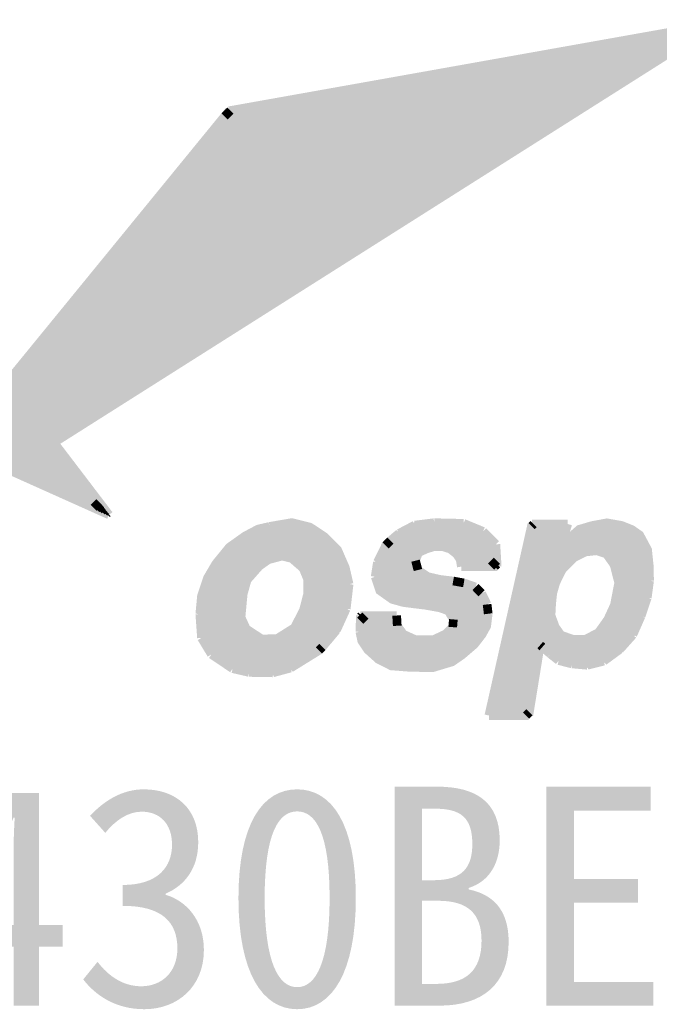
# Model space of a CAD drawing. Header units: inches. Extents: x 240 to 1407, y -538 to -118.
# Drawn here: x 1002.029 to 1005.095, y -374.928 to -370.183 of the extents above; entities that cross this region are included whole.
import ezdxf

# ---------------------------------------------------------------- set-up
doc = ezdxf.new("R2010")
doc.units = ezdxf.units.IN
doc.header["$LTSCALE"] = 1.209999999999997
doc.header["$MEASUREMENT"] = 0
doc.layers.add('FPC', color=40, linetype='CONTINUOUS', lineweight=20)
doc.layers.add('PCB1_GTO', color=1, linetype='CONTINUOUS')
doc.styles.add('宋体', font='')
doc.styles.get('宋体').set_extended_font_data('SimSun')

msp = doc.modelspace()

# ---------------------------------------------------------------- linework, layer by layer
at = {"layer": 'PCB1_GTO', "const_width": 0.04158441707859278}
for points in [[(1002.193052241773, -372.2108835922812), (1005.363240277753, -370.2040196240571)], [(1003.032641622589, -370.6194479506883), (1005.363240277753, -370.2040196240571)], [(1005.016010395151, -370.4237932683239), (1005.208130402054, -370.2316732614325)], [(1005.066119617739, -370.3919811892604), (1005.230378065195, -370.2275148197089)], [(1004.414907646279, -370.8042906845829), (1004.939702989818, -370.2794953410688)], [(1004.465016868867, -370.7724786055331), (1004.962158575042, -370.2755448214382)], [(1004.515126091443, -370.7408744485518), (1004.984406238171, -370.2713863797174)], [(1004.565235314018, -370.7090623694774), (1005.006861823395, -370.2674358601005)], [(1004.615344536593, -370.6774582124961), (1005.029317408619, -370.2634853404823)], [(1004.665245837098, -370.6456461334354), (1005.05156507176, -370.2595348208409)], [(1004.715355059674, -370.6140419764513), (1005.074020656984, -370.2555843012513)], [(1004.765464282249, -370.5822298974029), (1005.096268320113, -370.2514258595386)], [(1004.815573504837, -370.5506257404216), (1005.118515983253, -370.2474753398972)], [(1004.865682727412, -370.5188136613459), (1005.140971568477, -370.2435248203035)], [(1004.91579195, -370.4872095043659), (1005.163427153701, -370.2395743006649)], [(1004.965901172575, -370.4553974252902), (1005.18567481683, -370.2356237810262)], [(1003.863914119996, -371.1529760217934), (1004.693731162794, -370.3233669010772)], [(1003.914023342571, -371.1213718648121), (1004.715978825935, -370.3194163814467)], [(1003.964132565146, -371.089559785761), (1004.738434411147, -370.3152579397477)], [(1004.014241787734, -371.0579556287824), (1004.760889996372, -370.3113074201322)], [(1004.06435101031, -371.0261435497053), (1004.783137659512, -370.3073569004908)], [(1004.114460232885, -370.9945393927131), (1004.805593244736, -370.3034063808862)], [(1004.164569455472, -370.9627273136633), (1004.827840907876, -370.2994558612584)], [(1004.214470755965, -370.931123156682), (1004.8502964931, -370.2952974195348)], [(1004.264787900637, -370.8993110776308), (1004.872752078312, -370.2913468999193)], [(1004.314689201128, -370.8677069206386), (1004.894999741454, -370.2873963803025)], [(1004.364798423704, -370.8358948415628), (1004.917455326677, -370.2834458606733)], [(1003.263019293207, -371.5334734380538), (1004.425303750546, -370.3711889807244)], [(1003.3129205937, -371.5018692810848), (1004.447759335771, -370.367238461083)], [(1003.363029816275, -371.4700572020213), (1004.470006998911, -370.363080019384)], [(1003.413139038862, -371.438453045055), (1004.492462584135, -370.3591294997685)], [(1003.463248261438, -371.4066409659793), (1004.514710247264, -370.3551789801407)], [(1003.513357484013, -371.3750368089994), (1004.537165832488, -370.3512284605129)], [(1003.563466706601, -371.3432247299236), (1004.559413495629, -370.3472779408947)], [(1003.613575929176, -371.3116205729423), (1004.581869080853, -370.3433274212669)], [(1003.663685151764, -371.2798084938912), (1004.604324666076, -370.3391689795665)], [(1003.713586452256, -371.2482043369126), (1004.626572329205, -370.3352184599497)], [(1003.763903596915, -371.2163922578368), (1004.649027914429, -370.3312679403082)], [(1003.81380489742, -371.1847881008446), (1004.67127557757, -370.3273174206927)], [(1002.661708622251, -371.9141787764209), (1004.15687633831, -370.419011060362)], [(1002.712025766911, -371.8823666973452), (1004.179331923534, -370.4150605407206)], [(1002.761927067402, -371.8507625403652), (1004.201579586676, -370.4111100211051)], [(1002.812036289991, -371.8189504613127), (1004.2240351719, -370.406951579417)], [(1002.862145512566, -371.7873463043327), (1004.246282835029, -370.4030010597756)], [(1002.912254735141, -371.7555342252597), (1004.268738420252, -370.3990505401601)], [(1002.962363957729, -371.7239300682907), (1004.291194005476, -370.3951000205446)], [(1003.012473180305, -371.692117989215), (1004.313441668617, -370.3911495009032)], [(1003.062582402892, -371.6603059101515), (1004.335897253841, -370.3869910592014)], [(1003.112691625456, -371.6287017531852), (1004.35814491697, -370.3830405395886)], [(1003.162800848043, -371.5968896741068), (1004.380600502194, -370.3790900199581)], [(1003.212702148548, -371.5652855171296), (1004.402848165322, -370.3751395003426)], [(1002.002179767381, -372.3533102207751), (1003.888656848158, -370.4668331400092)], [(1002.014863014588, -372.3589241170696), (1003.910904511287, -370.4628826203705)], [(1002.027546261793, -372.3645380133628), (1003.933360096511, -370.458932100755)], [(1002.211141463201, -372.199447877573), (1003.955607759651, -370.4547736590533)], [(1002.26125068579, -372.1678437205958), (1003.978063344876, -370.4508231394119)], [(1002.311151986282, -372.1360316415433), (1004.000311008005, -370.4468726197977)], [(1002.361261208858, -372.1044274845511), (1004.022766593229, -370.4429221001795)], [(1002.411370431433, -372.0726154054753), (1004.045222178452, -370.4389715805503)], [(1002.461479654021, -372.0410112484954), (1004.067469841581, -370.4350210609348)], [(1002.511588876596, -372.0091991694456), (1004.089925426805, -370.4308626192358)], [(1002.561698099172, -371.9775950124643), (1004.112173089946, -370.4269120995944)], [(1002.611807321748, -371.9457829334131), (1004.13462867517, -370.4229615799775)], [(1001.459711046591, -372.6751736089648), (1003.62022943591, -370.5146552196482)], [(1001.509820269167, -372.6433615298905), (1003.642477099051, -370.5107047000177)], [(1001.559929491755, -372.6117573729092), (1003.664932684275, -370.5067541803899)], [(1001.61003871433, -372.5799452938348), (1003.687180347404, -370.5028036607717)], [(1001.660147936918, -372.5483411368671), (1003.709635932628, -370.4986452190618)], [(1001.710257159481, -372.5165290578037), (1003.732091517852, -370.4946946994463)], [(1001.760366382069, -372.4849249008374), (1003.754339180993, -370.4907441798294)], [(1001.810267682573, -372.4531128217603), (1003.776794766217, -370.486793660188)], [(1001.860376905149, -372.421508664779), (1003.799042429345, -370.4828431405725)], [(1001.910486127725, -372.3896965857032), (1003.821498014569, -370.4788926209542)], [(1001.9605953503, -372.3580924287369), (1003.84374567771, -370.4747341792443)], [(1001.989496520174, -372.3474884023738), (1003.866201262934, -370.4707836596261)], [(1001.25948207836, -372.8020060810393), (1003.53061501711, -370.5306652202196)], [(1001.28755155989, -372.7552236118193), (1003.508367353969, -370.5346157398379)], [(1001.309383378853, -372.770194001965), (1003.553070602334, -370.5267147006041)], [(1001.359492601428, -372.7385898449959), (1003.575526187546, -370.5225562588792)], [(1001.369680783625, -372.654797244574), (1003.485911768745, -370.5385662594657)], [(1001.409601824016, -372.7067777659339), (1003.597773850686, -370.5186057392637)], [(1001.451810007347, -372.5543708773383), (1003.463664105604, -370.5425167790702)], [(1001.533939231068, -372.4539445100943), (1003.44120852038, -370.5466752207802)], [(1001.615860532719, -372.3535181428586), (1003.418960857251, -370.5506257404216)], [(1001.697573912287, -372.2167054106579), (1003.351802023663, -370.5624772992954)], [(1001.697989756453, -372.2530917756133), (1003.396505272028, -370.5545762600398)], [(1001.710257159481, -372.2223193069538), (1003.374049686803, -370.558526779654)], [(1001.684890665081, -372.2110915143633), (1003.329346438439, -370.5666357409821)], [(1002.026090807199, -371.8513863066253), (1003.30709877531, -370.5705862606004)], [(1002.108220030933, -371.75095993938), (1003.284643190086, -370.574536780239)], [(1002.190349254656, -371.650533572147), (1003.262395526946, -370.5784872998559)], [(1002.272270556306, -371.5501072048867), (1003.239939941721, -370.5824378194741)], [(1002.354399780028, -371.4496808376414), (1003.217484356497, -370.5863883391156)], [(1002.436529003774, -371.3492544703975), (1003.195236693368, -370.5905467808146)], [(1002.518450305413, -371.2488281031618), (1003.172781108145, -370.5944973004301)], [(1002.600579529135, -371.1484017359151), (1003.150533445015, -370.5984478200579)], [(1002.682500830786, -371.0479753686671), (1003.128077859791, -370.6023983396611)], [(1002.76463005452, -370.9475490014314), (1003.105830196651, -370.6063488592916)], [(1002.846759278254, -370.8471226341874), (1003.083374611427, -370.6102993789194)], [(1001.401700784771, -371.172104853649), (1001.970783532496, -371.9191689064772), (1003.032641622589, -370.6194479506883)], [(1002.928680579893, -370.7466962669421), (1003.061126948286, -370.614457820632)], [(1003.010809803615, -370.6462698997064), (1003.038671363075, -370.6184083402475)], [(1002.040229509011, -372.3703598317641), (1002.195963150961, -372.214626189805)], [(1002.193052241773, -372.2108835922812), (1002.456697446047, -372.5570738644568)], [(1002.052912756219, -372.3759737280832), (1002.203864190207, -372.2250222940696)], [(1002.065596003424, -372.3815876243887), (1002.211765229452, -372.2354183983505)], [(1002.078279250642, -372.3874094427886), (1002.219666268708, -372.2460224247)], [(1002.090962497849, -372.3930233390846), (1002.227775230037, -372.2564185289673)], [(1002.103645745055, -372.3986372353764), (1002.235676269282, -372.266814633247)], [(1002.116328992262, -372.4044590537777), (1002.243577308515, -372.2772107375116)], [(1002.129012239468, -372.4100729500859), (1002.25147834776, -372.2876068417816)], [(1002.141695486674, -372.4158947684871), (1002.259379387017, -372.2980029460599)], [(1002.154586655976, -372.421508664779), (1002.267488348345, -372.3086069724121)], [(1002.167269903194, -372.4271225610749), (1002.27538938759, -372.3190030766767)], [(1001.239105713993, -372.8148972503307), (1001.98221924718, -372.3443695711006), (1002.456697446047, -372.5570738644568)], [(1002.179745228305, -372.4329443794748), (1002.283290426823, -372.3293991809576)], [(1002.192428475523, -372.4385582757816), (1002.29119146608, -372.339795285225)], [(1002.205319644813, -372.4441721720871), (1002.299092505326, -372.3501913894909)], [(1002.217794969935, -372.4499939904761), (1002.307201466654, -372.3605874937705)], [(1002.230478217142, -372.455607886772), (1002.315102505898, -372.3711915201227)], [(1002.243161464349, -372.4612217830884), (1002.323003545143, -372.3815876243887)], [(1002.255844711555, -372.4670436014911), (1002.330904584388, -372.391983728667)], [(1002.268527958773, -372.4726574977843), (1002.338805623633, -372.4023798329343)], [(1002.281419128062, -372.4782713940775), (1002.346914584961, -372.4127759371893)], [(1002.294102375269, -372.4840932124665), (1002.354815624207, -372.4233799635511)], [(1002.306785622475, -372.4897071087856), (1002.362716663452, -372.4337760678089)], [(1002.319468869693, -372.4955289271841), (1002.370617702697, -372.4441721720871)], [(1002.332152116899, -372.5011428234801), (1002.378726664025, -372.4545682763545)], [(1002.344835364106, -372.5067567197746), (1002.386627703282, -372.4649643806218)], [(1002.357518611325, -372.5125785381745), (1002.394528742527, -372.4753604849)], [(1002.370201858531, -372.5181924344786), (1002.40242978176, -372.4859645112522)], [(1002.382885105737, -372.5238063307978), (1002.410538743089, -372.4963606155196)], [(1002.395568352942, -372.5296281491772), (1002.418439782346, -372.5067567197746)], [(1002.408251600149, -372.5352420454704), (1002.42634082159, -372.5171528240406)], [(1002.420934847355, -372.5408559417882), (1002.434241860835, -372.5275489283202)], [(1002.433618094574, -372.5466777601894), (1002.442350822151, -372.5379450325889)], [(1002.44630134178, -372.5522916564949), (1002.450251861409, -372.5485490589384)], [(1002.892710059118, -373.0431957001159), (1003.339950464801, -372.5957473723486)], [(1002.892917981201, -373.0246906344958), (1003.321237477123, -372.5963711385855)], [(1002.893957591629, -373.0602453111049), (1003.354712932863, -372.5994899698588)], [(1002.894789279974, -373.0043142701377), (1003.298989813982, -372.6001137361448)], [(1002.895205124141, -373.0775028441884), (1003.369475400925, -372.6032325674167)], [(1002.896660578735, -372.9841458278414), (1003.276950072923, -372.603856333655)], [(1003.226632928266, -372.6125890612555), (1003.333504880151, -372.5942919177422), (1003.420416311845, -372.6161237367053), (1003.490901898801, -372.6626982838309), (1003.552862680239, -372.7256986757073), (1003.589664889358, -372.8101150423798), (1003.607962032871, -372.8895412789987)], [(1003.734586582874, -372.8446301085494), (1003.979934643648, -372.599074125704)], [(1003.735834115386, -372.861679719563), (1004.000934774266, -372.5965790606691)], [(1003.737913336241, -372.8227982895876), (1003.958934513006, -372.6017771128225)], [(1003.740408401275, -372.8754025771844), (1004.021103216551, -372.5947077619078)], [(1003.741448011692, -372.8009664706245), (1003.937934382389, -372.6042721778438)], [(1003.744982687154, -372.8891254348303), (1004.03919243798, -372.5951236060626)], [(1003.749764895115, -372.9030562145475), (1004.057073737326, -372.5955394502665)], [(1003.754339180993, -372.9167790721702), (1004.07495503666, -372.5959552944199)], [(1003.922963992244, -372.6063513986981), (1004.015905164411, -372.5947077619078)], [(1003.959974123435, -372.729441273242), (1004.093044258101, -372.5963711385855)], [(1003.990746592082, -372.7171738702121), (1004.111133479518, -372.5967869827662)], [(1004.015905164411, -372.5947077619078), (1004.15687633831, -372.5978265931811)], [(1004.016736852756, -372.7094807530496), (1004.129014778864, -372.5972028269442)], [(1004.034618152102, -372.7098965972153), (1004.14689607821, -372.5976186711098)], [(1004.052707373532, -372.7101045193015), (1004.1626981567, -372.6001137361448)], [(1004.15687633831, -372.5978265931811), (1004.250649198824, -372.636500101073)], [(1004.278302836187, -373.519337275661), (1004.484769466973, -372.6009454244652)], [(1004.381224268456, -373.0617007656991), (1004.846969739734, -372.5957473723486)], [(1004.386422320584, -373.0379976479638), (1004.825761687009, -372.5988662036219)], [(1004.391828294805, -373.0142945302176), (1004.803098179714, -372.6030246453454)], [(1004.434452322315, -372.8246695883707), (1004.655889343259, -372.6032325674167)], [(1004.439858296525, -372.8009664706245), (1004.639879342673, -372.6009454244652)], [(1004.445056348665, -372.7772633528783), (1004.621374277079, -372.6009454244652)], [(1004.450462322888, -372.7533523130581), (1004.603077133554, -372.6009454244652)], [(1004.455868297099, -372.7298571174063), (1004.584572067958, -372.6009454244652)], [(1004.461066349239, -372.7059460775998), (1004.566274924446, -372.6009454244652)], [(1004.46647232345, -372.6822429598536), (1004.547769858851, -372.6009454244652)], [(1004.471878297684, -372.6585398421306), (1004.529472715338, -372.6009454244652)], [(1004.477076349811, -372.6348367243953), (1004.511175571826, -372.6009454244652)], [(1004.482482324034, -372.611133606649), (1004.492670506218, -372.6009454244652)], [(1004.484769466973, -372.6009454244652), (1004.656513109508, -372.6009454244652)], [(1004.623453497934, -372.7103124413728), (1004.681047915588, -372.6537576341564), (1004.71223622839, -372.6265198409604), (1004.773573243589, -372.6084306195306), (1004.844266752617, -372.5953315281707), (1004.914544417489, -372.6078068532937), (1004.964237795886, -372.6277673734833), (1005.001455849172, -372.6539655562659), (1005.03929766872, -372.7244511432089), (1005.047614552131, -372.8040853019086), (1005.048862084642, -372.8733233563301)], [(1004.623453497934, -372.7103124413728), (1004.656513109508, -372.6009454244652)], [(1004.711404540057, -372.7498176376192), (1004.862563896141, -372.5986582815383)], [(1004.744879995797, -372.7346393253818), (1004.878365974618, -372.6013612686418)], [(1004.765464282249, -372.7325601045248), (1004.893752208942, -372.6042721778438)], [(1002.892086292868, -373.033007517917), (1002.900195254197, -372.9463040083068), (1002.928680579893, -372.8604321870387), (1002.969641230712, -372.7909862105119), (1003.033681233018, -372.7123916622516), (1003.10978071628, -372.6583319200361), (1003.171741497717, -372.6254802305551), (1003.226632928266, -372.6125890612555)], [(1002.898531877507, -372.9637694634751), (1003.254702409796, -372.6075989312101)], [(1002.901442786708, -372.9425614107734), (1003.232454746642, -372.6115494508147)], [(1002.910591358464, -372.9151156954939), (1003.208959551003, -372.6165395808833)], [(1002.919532008137, -372.8876699802361), (1003.184840589089, -372.6223613992614)], [(1002.928680579893, -372.8602242649566), (1003.154068120454, -372.6348367243953)], [(1003.213949681047, -372.7770554308043), (1003.384029946904, -372.6069751649364)], [(1003.242850850922, -372.7664514044575), (1003.398792414966, -372.6107177624943)], [(1003.268009423251, -372.7597978976976), (1003.413346960945, -372.6144603600154)], [(1003.290672930558, -372.7556394559986), (1003.426238130234, -372.6198663342496)], [(1003.305227476538, -372.7591741314607), (1003.437258000764, -372.6273515293149)], [(1003.319782022516, -372.7629167289954), (1003.448277871293, -372.6346288023117)], [(1003.334336568495, -372.7668672486096), (1003.459297741821, -372.641906075284)], [(1003.344108906513, -372.7755999762006), (1003.470525534434, -372.6491833482781)], [(1003.748101518425, -372.7758078982841), (1003.911944121714, -372.611965294994)], [(1003.765774895676, -372.7398373775066), (1003.873270613834, -372.632341659363)], [(1003.786567104222, -372.6976291941908), (1003.847696197327, -372.645648672831)], [(1003.847696197327, -372.645648672831), (1003.922963992244, -372.6063513986981)], [(1004.068093607843, -372.7132233505734), (1004.175797248084, -372.6055197103436)], [(1004.08202438756, -372.7175897143669), (1004.188688417374, -372.6109256845778)], [(1004.09533140104, -372.7227877665312), (1004.201787508747, -372.6163316587875)], [(1004.105519583212, -372.7308967278348), (1004.214678678048, -372.6217376329985)], [(1004.115915687491, -372.7390056891753), (1004.227777769433, -372.6271436072328)], [(1004.125272181331, -372.747946338847), (1004.240668938722, -372.632341659363)], [(1004.132549454314, -372.7589662093772), (1004.252728419667, -372.6387872440135)], [(1004.140034649393, -372.7697781578102), (1004.261876991435, -372.6479358157797)], [(1004.250649198824, -372.636500101073), (1004.311778291928, -372.6984608825222)], [(1004.397234269016, -372.9905914124946), (1004.780642594489, -372.6071830870335)], [(1004.402432321156, -372.9668882947715), (1004.755691944244, -372.6138365937675)], [(1004.407838295379, -372.9431851770335), (1004.72970168357, -372.6213217888438)], [(1004.429254270175, -372.8483727060828), (1004.647780381919, -372.6296386722555)], [(1004.7860485687, -372.7302729615979), (1004.909346365349, -372.6069751649364)], [(1004.802890257619, -372.7317284161812), (1004.923277145067, -372.6113415287312)], [(1004.816821037348, -372.7363027020691), (1004.936584158535, -372.6167475029654)], [(1004.830751817066, -372.7408769879501), (1004.949683249907, -372.6219455550834)], [(1004.843642986355, -372.7462829621462), (1004.962782341291, -372.6271436072328)], [(1004.851128181433, -372.7570949106051), (1004.97380221182, -372.6344208802173)], [(1004.858613376512, -372.7679068590517), (1004.984614160266, -372.6421139973921)], [(1004.866306493674, -372.7787188074847), (1004.9954261087, -372.6498071145409)], [(1002.9555025289, -372.8151051724129), (1003.114978768407, -372.65542101086)], [(1003.007275128177, -372.7446195854685), (1003.054473441552, -372.6976291941908)], [(1003.354089166601, -372.7841247816958), (1003.481545404949, -372.656460621264)], [(1003.363861504619, -372.7926495871896), (1003.492149431301, -372.6641537384374)], [(1003.373633842637, -372.801174392708), (1003.501298003069, -372.6735102322871)], [(1003.383406180655, -372.8096991982168), (1003.510446574824, -372.6826588040315)], [(1003.390891375722, -372.820719068732), (1003.519595146581, -372.6920152978717)], [(1003.743943076714, -372.7843327038011), (1003.786567104222, -372.6976291941908)], [(1003.783656195022, -372.703658934662), (1003.806735546507, -372.6805795831759)], [(1004.142945558581, -372.7851643921215), (1004.271025563191, -372.6572923096213)], [(1004.145648545699, -372.8009664706245), (1004.280174134947, -372.6664408813766)], [(1004.159579325416, -372.8053328344179), (1004.289322706703, -372.6757973752031)], [(1004.178084391024, -372.8053328344179), (1004.298471278459, -372.6849459469598)], [(1004.196381534536, -372.8053328344179), (1004.307619850216, -372.6940945187287)], [(1004.311778291928, -372.6984608825222), (1004.318223876567, -372.8053328344179)], [(1004.418442321729, -372.8957789415534), (1004.63197830344, -372.6822429598536)], [(1004.423848295953, -372.8720758238058), (1004.639879342673, -372.6558368550121)], [(1004.873999610824, -372.7895307559177), (1005.00415883629, -372.6591636083811)], [(1004.880029351308, -372.8015902368628), (1005.010604420928, -372.6712230893234)], [(1004.883979870924, -372.8163527049358), (1005.017050005579, -372.6830746481972)], [(1004.88772246847, -372.8309072509158), (1005.02349559023, -372.6951341291436)], [(1003.396089427862, -372.8338181601178), (1003.528743718337, -372.7011638696284)], [(1003.401495402072, -372.8469172514886), (1003.537892290093, -372.7105203634781)], [(1003.406901376307, -372.8598084207786), (1003.547040861849, -372.7196689352225)], [(1003.408772675068, -372.876442187602), (1003.554941901094, -372.7302729615979)], [(1003.408772675068, -372.8947393311358), (1003.560347875317, -372.7429562087908)], [(1003.926706589777, -372.7768475087235), (1003.940637369507, -372.7381740008289), (1003.980142565719, -372.7202927014853), (1004.015697242328, -372.7094807530496), (1004.05915295817, -372.7103124413728), (1004.093044258101, -372.7211243898303), (1004.122569194225, -372.7444116633863), (1004.140450493559, -372.770194001965), (1004.146480234031, -372.8053328344179)], [(1004.214886600132, -372.8053328344179), (1004.312194136094, -372.7078173763746)], [(1004.233183743644, -372.8053328344179), (1004.313233746522, -372.725282831528)], [(1004.251480887168, -372.8053328344179), (1004.31427335695, -372.7425403646251)], [(1004.413244269602, -372.9194820592873), (1004.624077264196, -372.7086490646951)], [(1004.629483238406, -372.8205111466471), (1004.686661811894, -372.7622929627326), (1004.740929476181, -372.7352630916419), (1004.794989218373, -372.7292333511571), (1004.84218753176, -372.7446195854685), (1004.878781818797, -372.7963921847461), (1004.901029481926, -372.882887772262)], [(1004.891465066004, -372.8454617968958), (1005.02994117488, -372.7069856880174)], [(1004.895207663536, -372.8602242649566), (1005.03638675952, -372.7190451689733)], [(1004.898950261081, -372.8747788109216), (1005.040337279147, -372.7333917928821)], [(1003.089612273994, -373.0483937522311), (1003.100008378261, -372.9371554365624), (1003.11872136594, -372.8695807588077), (1003.176939549856, -372.8034615356458), (1003.220395265698, -372.7724811449287)], [(1003.220395265698, -372.7724811449287), (1003.287346177191, -372.7545998455838), (1003.333920724329, -372.7666593265261), (1003.387772544438, -372.8134417957352), (1003.408564752983, -372.8643827066556), (1003.40898059715, -372.9386108911579)], [(1003.405237999617, -372.9533733592201), (1003.577189564223, -372.7814217946032)], [(1003.408772675068, -372.9130364746628), (1003.566169693707, -372.7558473781053)], [(1003.40898059715, -372.9313336181611), (1003.571575667929, -372.7685306252873)], [(1003.73313112828, -372.8539866023883), (1003.743943076714, -372.7843327038011)], [(1003.763487752749, -372.9259276439269), (1003.934607629022, -372.7548077676645)], [(1003.774299701182, -372.9336207611016), (1003.927538278121, -372.7801742620789)], [(1003.926706589777, -372.7768475087235), (1003.938142304472, -372.8217586791728)], [(1004.269985952763, -372.8053328344179), (1004.315312967377, -372.7600058197921)], [(1004.288283096275, -372.8053328344179), (1004.316352577806, -372.7772633528783)], [(1004.890217533492, -372.9386108911579), (1005.045327409192, -372.7835010154466)], [(1004.89479181937, -372.9157394617553), (1005.043664032515, -372.7666593265261)], [(1004.899158183154, -372.8928680323514), (1005.042000655826, -372.7500255597027)], [(1003.359079296659, -373.0731364804045), (1003.59569462983, -372.8363132251378)], [(1003.378831894776, -373.034878816681), (1003.59215995438, -372.8213428349921)], [(1003.392554752399, -373.0028588155449), (1003.588417356834, -372.8069962110956)], [(1003.398792414966, -372.9781160873702), (1003.582803460529, -372.7943129638905)], [(1003.784903727533, -372.9411059561792), (1003.931280875667, -372.7949367301533)], [(1003.795715675979, -372.9487990733294), (1003.935023473201, -372.8094912761197)], [(1003.806527624424, -372.9564921905015), (1003.940013603245, -372.8227982895876)], [(1003.817963339119, -372.9633536192958), (1003.951033473762, -372.8302834846666)], [(1003.832309963015, -372.9673041389372), (1003.961845422207, -372.8377686797333)], [(1003.938142304472, -372.8217586791728), (1003.985340617859, -372.8533628361391)], [(1004.146480234031, -372.8053328344179), (1004.318223876567, -372.8053328344179)], [(1004.306580239787, -372.8053328344179), (1004.317392188234, -372.794520885974)], [(1004.576255184547, -373.0398689467373), (1004.579374015831, -372.9810269965599), (1004.584572067958, -372.9327890727553), (1004.598710769771, -372.882887772262), (1004.629483238406, -372.8205111466471)], [(1004.868385714518, -373.0155420627391), (1005.048030396297, -372.8358973809584)], [(1004.881276883819, -372.9841458278414), (1005.047822474227, -372.8178081595314)], [(1004.885851169698, -372.9614823205346), (1005.04699078587, -372.8001347822672)], [(1002.896452656664, -373.0945524552006), (1003.117681755512, -372.8733233563301)], [(1003.137434353631, -373.3130785669444), (1003.599229305281, -372.8512836152834)], [(1003.15552357506, -373.3132864890279), (1003.602556058648, -372.8662540054291)], [(1003.173612796489, -373.3137023331827), (1003.606090734109, -372.8812243955843)], [(1003.73313112828, -372.8539866023883), (1003.755586713504, -372.9205216697281), (1003.815052429919, -372.9625219309754), (1003.867864639612, -372.9772843990498), (1003.918597628449, -372.9839379057606), (1003.97244944857, -372.9903834904206), (1004.042935035514, -373.0028588155449), (1004.083895686334, -373.0174133615113), (1004.108014648247, -373.0585819344272)], [(1003.846656586899, -372.9712546585527), (1003.972865292737, -372.8450459527165)], [(1003.861003210795, -372.975413100264), (1003.983885163265, -372.8525311477818)], [(1003.876389445118, -372.9783240094415), (1003.998439709244, -372.8564816674232)], [(1003.892607367774, -372.9806111524052), (1004.013410099389, -372.8598084207786)], [(1003.908825290444, -372.9826903732485), (1004.028380489534, -372.8633430962407)], [(1003.925251135183, -372.9847695941151), (1004.04335087968, -372.866669849607)], [(1003.941676979922, -372.9866408928763), (1004.059568802348, -372.8687490704504)], [(1003.958102824674, -372.9887201137197), (1004.075994647088, -372.8706203692375)], [(1003.974320747343, -372.9907993346013), (1004.092420491839, -372.8726995900918)], [(1003.985340617859, -372.8533628361391), (1004.045222178452, -372.8670856937727)], [(1003.989914903737, -372.9935023216938), (1004.108846336579, -372.8745708888503)], [(1004.005509060144, -372.9962053087864), (1004.124440492985, -372.87748179804)], [(1004.021103216551, -372.9989082959035), (1004.13982672731, -372.8801847851585)], [(1004.036905295041, -373.001611283022), (1004.155420883705, -372.8830956943592)], [(1004.045222178452, -372.8670856937727), (1004.107182959902, -372.8743629667682)], [(1004.051251918924, -373.0057697247469), (1004.169351663434, -372.8874620581553)], [(1004.107182959902, -372.8743629667682), (1004.158331792905, -372.8835115385248)], [(1004.158331792905, -372.8835115385248), (1004.214054911787, -372.9030562145475)], [(1004.37041232001, -373.1091070011806), (1004.600582068544, -372.8791451747177)], [(1004.37581829422, -373.0854038834453), (1004.61846336789, -372.8429667318717)], [(1004.81578142692, -373.1047406373844), (1005.048862084642, -372.8718679017346)], [(1004.852791558123, -373.049641284754), (1005.048446240475, -372.8537786803047)], [(1004.880445195474, -372.989551802077), (1004.901029481926, -372.882887772262)], [(1005.037842214114, -372.9542050475528), (1005.048862084642, -372.8733233563301)], [(1002.897700189174, -373.1118099882868), (1003.110612404612, -372.898689850754)], [(1002.898947721673, -373.1288595992881), (1003.103750975795, -372.924056345167)], [(1003.191702017918, -373.3139102552908), (1003.606922422442, -372.898689850754)], [(1003.209791239347, -373.314118177362), (1003.60442735742, -372.9194820592873)], [(1003.594239175236, -373.0074331014246), (1003.607962032871, -372.8895412789987)], [(1004.064766854476, -373.0105519327088), (1004.183074521068, -372.8922442661145)], [(1004.078281790027, -373.0153341406556), (1004.196797378702, -372.897026474064)], [(1004.087846205961, -373.0242747903301), (1004.210312314253, -372.901600759941)], [(1004.094707634779, -373.0357105050383), (1004.220708418533, -372.9097097212814)], [(1004.101361141513, -373.0473541418135), (1004.229649068194, -372.9190662151339)], [(1004.107806726151, -373.0594136227613), (1004.23879763995, -372.9284227089618)], [(1004.214054911787, -372.9030562145475), (1004.243371925828, -372.9332049169209)], [(1004.243371925828, -372.9332049169209), (1004.26977803068, -372.9866408928763)], [(1004.359808293647, -373.1565132366266), (1004.584779990054, -372.9315415402432)], [(1004.365214267871, -373.1328101189036), (1004.592057263037, -372.9059671237481)], [(1004.668988434632, -373.2700386952563), (1005.046159097537, -372.8928680323514)], [(1004.684790513122, -373.2727416823748), (1005.043248188336, -372.9142840071598)], [(1004.70163220204, -373.2741971369704), (1005.040337279147, -372.9354920598738)], [(1002.900195254197, -373.1459092102771), (1003.099176689917, -372.9469277745559)], [(1002.906640838848, -373.1577607691509), (1003.097305391144, -372.9673041389372)], [(1003.227880460776, -373.3145340215399), (1003.601932292398, -372.9402742678329)], [(1003.2474251368, -373.3132864890279), (1003.599645149447, -372.9610664763812)], [(1003.272583709141, -373.3066329822967), (1003.597150084437, -372.9818586849281)], [(1003.389435921127, -373.0142945302176), (1003.40898059715, -372.9386108911579)], [(1003.915270875082, -373.2887516829613), (1004.252520497596, -372.9515020604452)], [(1003.933360096511, -373.2889596050434), (1004.258550238068, -372.9637694634751)], [(1003.95144931794, -373.2891675271269), (1004.26457997854, -372.9760368665268)], [(1004.106143349474, -373.0793741429728), (1004.246282835029, -372.9392346573948)], [(1004.349204267297, -373.2039194721081), (1004.580205704163, -372.9729180352536)], [(1004.354402319436, -373.1802163543742), (1004.582492847102, -372.9523337487915)], [(1004.718473890957, -373.2756525915755), (1005.036802603686, -372.9575318009191)], [(1005.00831727799, -373.0423640117572), (1005.037842214114, -372.9542050475528)], [(1002.913710189748, -373.1691964838549), (1003.095434092372, -372.9876805033048)], [(1002.920571618565, -373.180840120622), (1003.093354871528, -373.0078489455903)], [(1002.927433047371, -373.1922758353178), (1003.091483572755, -373.0282253099702)], [(1003.297742281471, -373.2997715534764), (1003.594862941498, -373.0026508934505)], [(1003.34577228319, -373.0985029748188), (1003.389435921127, -373.0142945302176)], [(1003.54766462811, -373.1101466116091), (1003.594239175236, -373.0074331014246)], [(1003.969538539369, -373.2895833712817), (1004.269985952763, -372.9889280358169)], [(1003.987627760799, -373.2897912933639), (1004.272065173619, -373.0053538805662)], [(1004.005716982227, -373.2899992154583), (1004.274144394475, -373.0217797252952)], [(1004.26977803068, -372.9866408928763), (1004.275184004891, -373.0315520633256)], [(1004.338392318851, -373.2515336296731), (1004.577710639154, -373.0122153093837)], [(1004.343798293086, -373.227622589857), (1004.578750249569, -372.9926706333611)], [(1004.735523501958, -373.277108046171), (1005.027654031941, -372.9851854382821)], [(1004.753196879209, -373.2777318124202), (1005.01829753809, -373.0126311535385)], [(1004.848425194328, -373.0589977785806), (1004.880445195474, -372.989551802077)], [(1002.892086292868, -373.033007517917), (1002.900195254197, -373.1471567428001)], [(1002.934294476199, -373.203711550026), (1003.089612273994, -373.0483937522311)], [(1002.941363827099, -373.2151472647218), (1003.095434092372, -373.061076999439)], [(1002.948433178012, -373.2263750573314), (1003.101047988678, -373.073760246655)], [(1003.089612273994, -373.0483937522311), (1003.114770846324, -373.1039089490299)], [(1003.3229008538, -373.2931180467424), (1003.582387616362, -373.0334233620854)], [(1003.366772413807, -373.2673357081406), (1003.567001382051, -373.0671067399333)], [(1003.65952671004, -373.1174238845786), (1003.668675281809, -373.1608796004201), (1003.6973685296, -373.2041273941916), (1003.748517362592, -373.2498702529982), (1003.810478144053, -373.2814744099645), (1003.901963861614, -373.2885437608641), (1004.009459579761, -373.2899992154583), (1004.101776985679, -373.2621376560253), (1004.149806987399, -373.2288701223663), (1004.208648937576, -373.1785529776965), (1004.245035302517, -373.1313546643094), (1004.267490887741, -373.0912257018356), (1004.275184004891, -373.0315520633256)], [(1003.65952671004, -373.1174238845786), (1003.662437619241, -373.0398689467373)], [(1003.659942554219, -373.1028693386123), (1003.722942946095, -373.0398689467373)], [(1003.660150476302, -373.1211664821365), (1003.741448011692, -373.0398689467373)], [(1003.660774242563, -373.0837405067676), (1003.704645802584, -373.0398689467373)], [(1003.661605930909, -373.0646116748997), (1003.686140736988, -373.0398689467373)], [(1003.662437619241, -373.0398689467373), (1003.836052560548, -373.0398689467373)], [(1003.662437619241, -373.0454828430305), (1003.667843593463, -373.0398689467373)], [(1003.663477229669, -373.1361368722822), (1003.759745155204, -373.0398689467373)], [(1003.666803983036, -373.1513151845114), (1003.778042298728, -373.0398689467373)], [(1003.671378268914, -373.165038042145), (1003.796547364323, -373.0398689467373)], [(1003.678863463993, -373.1760579126752), (1003.814844507835, -373.0398689467373)], [(1003.686140736988, -373.1870777832026), (1003.833141651347, -373.0398689467373)], [(1003.693418009972, -373.1980976537205), (1003.836884248881, -373.0546314147858)], [(1003.701734893383, -373.2080779138208), (1003.837923859321, -373.0718889478952)], [(1003.836052560548, -373.0398689467373), (1003.838963469748, -373.0889385588842)], [(1004.030459710391, -373.2837615528927), (1004.274144394475, -373.0400768688194)], [(1004.05686581523, -373.275860513659), (1004.271441407357, -373.0612849215443)], [(1004.104895816963, -373.0955920656291), (1004.108014648247, -373.0585819344272)], [(1004.317184266151, -373.3463461006034), (1004.588938431753, -373.0743840129165)], [(1004.322382318278, -373.3226429828572), (1004.583948301709, -373.061076999439)], [(1004.3277882925, -373.2989398651328), (1004.579166093747, -373.047562063897)], [(1004.333194266724, -373.2752367474098), (1004.576671028713, -373.0315520633256)], [(1004.576255184547, -373.0398689467373), (1004.596839470998, -373.0955920656291)], [(1004.777731685289, -373.2714941498519), (1005.009148966334, -373.0402847909139)], [(1004.802266491369, -373.2654644093807), (1004.995010264534, -373.0725127141321)], [(1004.803929868047, -373.1215823262913), (1004.848425194328, -373.0589977785806)], [(1004.968812081777, -373.1323942747243), (1005.00831727799, -373.0423640117572)], [(1002.959245126446, -373.2338602524117), (1003.106661884984, -373.0864434938601)], [(1002.970264996973, -373.2411375253949), (1003.112483703385, -373.099126741068)], [(1002.981284867491, -373.2486227204739), (1003.121424353058, -373.1084832349082)], [(1002.99230473802, -373.2561079155542), (1003.132652145669, -373.1155525858201)], [(1003.003324608549, -373.2633851885483), (1003.143879938281, -373.1228298588142)], [(1003.114770846324, -373.1039089490299), (1003.189206952896, -373.1525627170343)], [(1003.12100850888, -373.3109993460901), (1003.313128515782, -373.1190872612563)], [(1003.263019293207, -373.1502755740706), (1003.34577228319, -373.0985029748188)], [(1003.415010337623, -373.2376028499451), (1003.551823069823, -373.1007901177457)], [(1003.468862157743, -373.2041273941916), (1003.54766462811, -373.1101466116091)], [(1003.711507231389, -373.2168106413995), (1003.839171391821, -373.0891464809677)], [(1003.721279569406, -373.2255433689878), (1003.846864508994, -373.0999584294116)], [(1003.730843985341, -373.234068174483), (1003.854557626156, -373.110562455787)], [(1003.740616323346, -373.2428009020835), (1003.862250743306, -373.1211664821365)], [(1003.838963469748, -373.0889385588842), (1003.868488405874, -373.1296912876317)], [(1004.069964906616, -373.1288595992881), (1004.104895816963, -373.0955920656291)], [(1004.083063998001, -373.2677515523417), (1004.268530498169, -373.0824929742446)], [(1004.119450362941, -373.2498702529982), (1004.25397595219, -373.1153446637366)], [(1004.306580239787, -373.3937523360849), (1004.599958302282, -373.1001663515088)], [(1004.311778291928, -373.3700492183387), (1004.593928561809, -373.0878989484557)], [(1004.531136092016, -373.187493627356), (1004.607651419443, -373.1109782999418)], [(1004.540908430021, -373.1960184328744), (1004.615344536593, -373.1215823262913)], [(1004.596839470998, -373.0955920656291), (1004.624285186267, -373.134057651402)], [(1004.742384930776, -373.1536023274492), (1004.803929868047, -373.1215823262913)], [(1004.826801297449, -373.2592267468247), (1004.980663640638, -373.1053644036227)], [(1002.900195254197, -373.1471567428001), (1002.94780941175, -373.2261671352506)], [(1003.014136556982, -373.270870383615), (1003.154899808799, -373.130107131811)], [(1003.025156427522, -373.2783555786939), (1003.165919679327, -373.1373844047833)], [(1003.03617629804, -373.2856328516648), (1003.177147471939, -373.1446616777774)], [(1003.047196168557, -373.2931180467424), (1003.188375264551, -373.1519389507483)], [(1003.061126948286, -373.2972764884415), (1003.206672408063, -373.1519389507483)], [(1003.076097338444, -373.3008111639172), (1003.225593317837, -373.1513151845114)], [(1003.091067728588, -373.3041379172726), (1003.244514227611, -373.1508993403334)], [(1003.106038118733, -373.3076725927115), (1003.264058903634, -373.1496518078337)], [(1003.189206952896, -373.1525627170343), (1003.263019293207, -373.1502755740706)], [(1003.75080450553, -373.250909863413), (1003.870983470896, -373.1307308980466)], [(1003.762863986499, -373.2571475259691), (1003.883666718102, -373.1365527164369)], [(1003.775131389527, -373.2633851885483), (1003.896349965308, -373.1421666127561)], [(1003.787190870484, -373.2696228511043), (1003.909033212514, -373.147988431156)], [(1003.799458273512, -373.275860513659), (1003.921716459733, -373.1536023274492)], [(1003.811933598647, -373.2816823320466), (1003.938142304472, -373.155473626224)], [(1003.829191131731, -373.2829298645723), (1003.956439447997, -373.1556815483075)], [(1003.846240742733, -373.2843853191651), (1003.974528669414, -373.1558894703897)], [(1003.863290353734, -373.2856328516648), (1003.992825812938, -373.1560973924732)], [(1003.868488405874, -373.1296912876317), (1003.925459057266, -373.155473626224)], [(1003.880339964734, -373.2868803841864), (1004.010915034355, -373.1563053145445)], [(1003.897389575736, -373.2881279166862), (1004.044806334286, -373.1407111581619)], [(1003.925459057266, -373.155473626224), (1004.011746722712, -373.1563053145445)], [(1004.011746722712, -373.1563053145445), (1004.069964906616, -373.1288595992881)], [(1004.550680768039, -373.2045432383709), (1004.623037653768, -373.1323942747243)], [(1004.560453106057, -373.2132759659497), (1004.635720900974, -373.1380081710434)], [(1004.570225444075, -373.2218007714558), (1004.649235836524, -373.1427903790052)], [(1004.580413626259, -373.2301176548647), (1004.662958694147, -373.147572586978)], [(1004.590601808443, -373.2380186941244), (1004.67647362971, -373.1523547949262)], [(1004.600997912709, -373.2463355775238), (1004.692691552366, -373.1544340157832)], [(1004.611186094894, -373.2542366167684), (1004.711404540057, -373.1540181716298)], [(1004.624285186267, -373.134057651402), (1004.683127136432, -373.1546419378668)], [(1004.625116874611, -373.2588109026699), (1004.730117527736, -373.153810249534)], [(1004.639671420591, -373.262553500191), (1004.755691944244, -373.1465329765495)], [(1004.654433888653, -373.2662960977353), (1004.793741685874, -373.1267803784311)], [(1004.683127136432, -373.1546419378668), (1004.742384930776, -373.1536023274492)], [(1004.890633377658, -373.2136918101262), (1004.942198054828, -373.1623350550265)], [(1004.906643378232, -373.2020481733483), (1004.968812081777, -373.1323942747243)], [(1003.327267217595, -373.2918705142454), (1003.468862157743, -373.2041273941916)], [(1003.463248261438, -373.2076620696415), (1003.47988202826, -373.1910283028208)], [(1004.295768291342, -373.4411585715432), (1004.51845284481, -373.2184740181004)], [(1004.301174265577, -373.4174554538188), (1004.521987520259, -373.1964342770428)], [(1004.469799076828, -373.519337275661), (1004.524482585282, -373.1816718089684)], [(1004.524482585282, -373.1816718089684), (1004.534878689548, -373.1908203807264)], [(1004.534878689548, -373.1908203807264), (1004.572512587013, -373.2238799922991)], [(1004.82929636247, -373.2586029805632), (1004.906643378232, -373.2020481733483)], [(1002.94780941175, -373.2261671352506), (1003.049483311508, -373.294573501338)], [(1004.285164264992, -373.4885648070124), (1004.511383493897, -373.2623455781075)], [(1004.290570239215, -373.4648616892662), (1004.514918169359, -373.240305837039)], [(1004.572512587013, -373.2238799922991), (1004.61326531575, -373.2558999934693)], [(1004.61326531575, -373.2558999934693), (1004.67647362971, -373.2719099940435)], [(1004.750078047938, -373.2785635007775), (1004.82929636247, -373.2586029805632)], [(1003.049483311508, -373.294573501338), (1003.128909548124, -373.3128706448622)], [(1003.128909548124, -373.3128706448622), (1003.242227084672, -373.3147419436221)], [(1003.242227084672, -373.3147419436221), (1003.327267217595, -373.2918705142454)], [(1004.279758290781, -373.5122679247477), (1004.507848818446, -373.2841773970707)], [(1004.291194005476, -373.519337275661), (1004.504314143009, -373.306217138116)], [(1004.67647362971, -373.2719099940435), (1004.750078047938, -373.2785635007775)], [(1004.309491148989, -373.519337275661), (1004.500779467546, -373.3280489570901)], [(1004.327996214584, -373.519337275661), (1004.497244792096, -373.3500886981599)], [(1004.346293358097, -373.519337275661), (1004.493502194563, -373.3719205170985)], [(1004.364798423704, -373.519337275661), (1004.490175441196, -373.3939602581561)], [(1004.383095567216, -373.519337275661), (1004.486640765734, -373.4157920771302)], [(1004.401392710741, -373.519337275661), (1004.482898168201, -373.4378318181646)], [(1004.419897776335, -373.519337275661), (1004.479363492751, -373.4596636371496)], [(1004.438194919848, -373.519337275661), (1004.4758288173, -373.4817033781949)], [(1004.456492063361, -373.519337275661), (1004.472294141851, -373.5035351971581)], [(1004.278302836187, -373.519337275661), (1004.469799076828, -373.519337275661)]]:
    msp.add_lwpolyline(points, dxfattribs=at)

# ---------------------------------------------------------------- texts
at = {"layer": 'FPC', "color": 30, "insert": (998.8341814794783, -373.8605604680726), "char_height": 1.05, "attachment_point": 1, "style": '宋体'}
msp.add_mtext('\\pi0.5961;{\\C1;YDP430BE010-V1}', dxfattribs=at)

doc.saveas('drawing.dxf')
